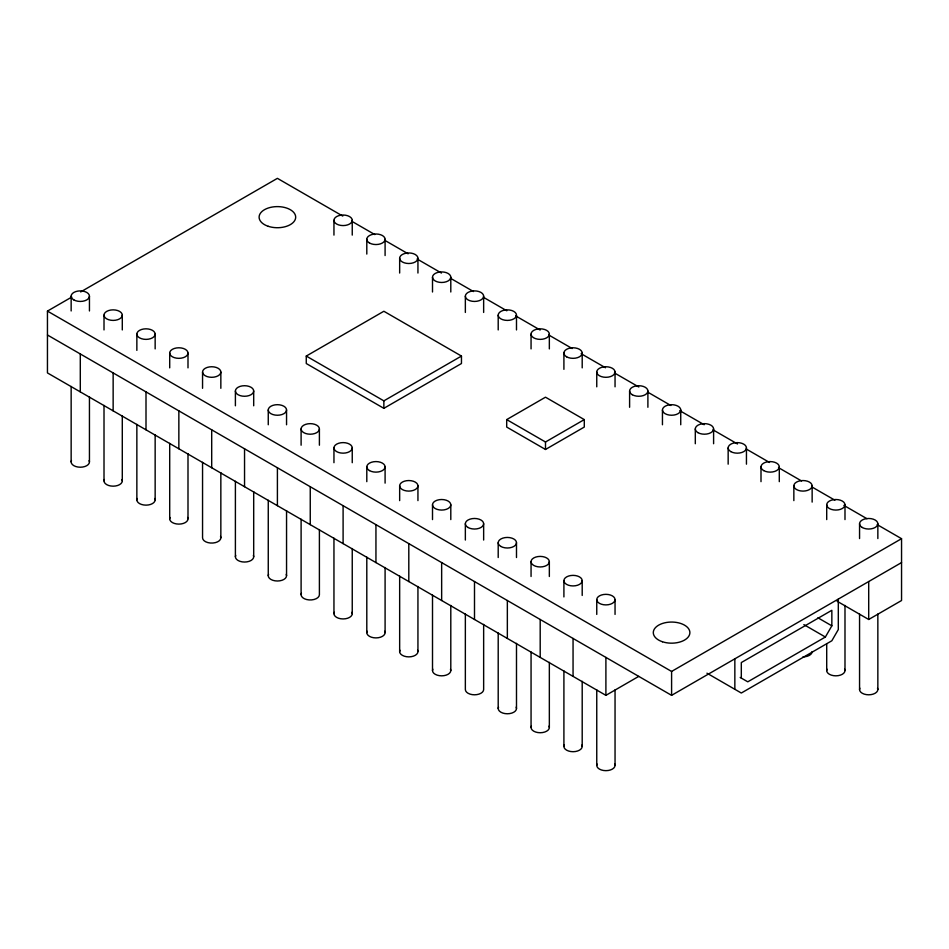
<?xml version="1.0" encoding="UTF-8"?>
<svg xmlns="http://www.w3.org/2000/svg" width="949" height="949" viewBox="0 0 949 949"><rect width="100%" height="100%" fill="white"/><g stroke="black" fill="none" stroke-linecap="round" stroke-linejoin="round"><path stroke-width="1.42" d="M740.184 677.444L747.776 681.821L825.369 637.028L831.846 625.83L831.846 610.29L741.311 662.556L741.311 678.096M638.748 676.376L605.901 695.344L47.45 372.921L47.45 311.094L71.721 297.084M80.665 291.924L277.405 178.341L342.767 216.075M306.266 356.065L383.859 311.26L461.463 356.065L461.463 363.526L383.859 408.331L306.266 363.526L306.266 356.065L383.859 400.858L461.463 356.065M506.695 419.6L545.497 397.192L584.287 419.6L584.287 427.062L545.497 449.47L506.695 427.062L506.695 419.6L545.497 441.997L584.287 419.6M47.45 311.094L671.595 671.441L901.55 538.688L901.55 600.515L868.703 619.483L837.113 601.239M47.45 334.997L671.595 695.344L901.55 562.579M351.735 221.247L374.808 234.569M385.057 240.488L408.129 253.81M417.097 258.994L441.451 273.051M450.419 278.223L473.492 291.545M483.741 297.464L506.813 310.786M515.782 315.97L540.135 330.027M549.103 335.199L572.176 348.52M581.144 353.704L605.498 367.761M614.466 372.945L638.819 387.002M647.787 392.174L670.86 405.496M679.828 410.68L704.182 424.737M713.15 429.921L737.503 443.978M746.472 449.15L769.544 462.471M778.512 467.655L801.585 480.977M811.834 486.896L834.906 500.206M843.875 505.39L866.947 518.712M877.196 524.631L901.55 538.688M817.919 617.787L831.846 625.83M803.862 624.608L825.369 637.028M706.946 673.185L741.311 693.031L831.846 640.765L838.311 629.555L838.311 599.092M877.849 523.753L877.849 538.558M877.849 614.039L877.849 689.52M868.703 581.547L868.703 619.483M859.557 523.753L859.557 538.558M859.557 614.039L859.557 689.52M844.99 504.785A9.146 5.279 0 0 1 831.277 509.364A9.146 5.279 0 0 1 831.277 500.218A9.146 5.279 0 0 1 844.99 504.785L844.99 519.589M844.99 605.426L844.99 670.552M826.709 504.785L826.709 519.589M826.709 643.908L826.709 670.552M812.142 485.817A9.146 5.279 0 0 1 798.429 490.396A9.146 5.279 0 0 1 798.429 481.25A9.146 5.279 0 0 1 812.142 485.817L812.142 502.104M793.85 485.817L793.85 500.621M779.295 466.861L779.295 481.653M761.003 466.861L761.003 481.653M746.448 447.892L746.448 464.168M734.846 658.831L734.846 689.294M728.156 447.892L728.156 464.168M713.601 428.924L713.601 443.729M695.309 428.924L695.309 443.729M680.741 409.956A9.146 5.279 0 0 1 667.028 414.535A9.146 5.279 0 0 1 667.028 405.389A9.146 5.279 0 0 1 680.741 409.956L680.741 424.761M671.595 671.441L671.595 695.344M662.449 409.956L662.449 424.761M647.894 390.988L647.894 407.275M629.602 390.988L629.602 407.275M615.047 372.032A9.146 5.279 0 0 1 601.322 376.599A9.146 5.279 0 0 1 601.322 367.453A9.146 5.279 0 0 1 615.047 372.032L615.047 386.824M615.047 599.614A9.146 5.279 0 0 1 601.322 604.193A9.146 5.279 0 0 1 601.322 595.047A9.146 5.279 0 0 1 615.047 599.614L615.047 614.418M615.047 689.899L615.047 765.38M605.901 657.408L605.901 695.344M596.755 372.032L596.755 386.824M596.755 599.614L596.755 614.418M596.755 689.899L596.755 765.38M582.2 353.064L582.2 367.868M582.2 580.646A9.146 5.279 0 0 1 568.475 585.225A9.146 5.279 0 0 1 568.475 576.079A9.146 5.279 0 0 1 582.2 580.646L582.2 595.45M582.2 681.299L582.2 746.412M573.054 638.44L573.054 676.376M563.908 353.064L563.908 369.339M563.908 580.646L563.908 596.933M563.908 670.931L563.908 746.412M549.341 334.095A9.146 5.279 0 0 1 535.627 338.674A9.146 5.279 0 0 1 535.627 329.528A9.146 5.279 0 0 1 549.341 334.095L549.341 348.9M549.341 561.689A9.146 5.279 0 0 1 535.627 566.256A9.146 5.279 0 0 1 535.627 557.11A9.146 5.279 0 0 1 549.341 561.689L549.341 576.482M549.341 662.331L549.341 727.456M545.497 441.997L545.497 449.47M540.195 619.483L540.195 657.408M531.06 334.095L531.06 348.9M531.06 561.689L531.06 576.482M531.06 651.975L531.06 727.456M516.493 315.127A9.146 5.279 0 0 1 502.78 319.706A9.146 5.279 0 0 1 502.78 310.56A9.146 5.279 0 0 1 516.493 315.127L516.493 329.932M516.493 542.721L516.493 557.526M516.493 643.363L516.493 708.488M507.347 600.515L507.347 638.44M498.201 315.127L498.201 329.932M498.201 542.721L498.201 557.526M498.201 633.007L498.201 708.488M483.646 296.159A9.146 5.279 0 0 1 469.933 300.738A9.146 5.279 0 0 1 469.933 291.592A9.146 5.279 0 0 1 483.646 296.159L483.646 312.446M483.646 523.753L483.646 540.04M483.646 624.395L483.646 689.52A9.146 5.279 0 0 1 474.5 694.798A9.146 5.279 0 0 1 465.354 689.52L465.354 614.039M474.5 581.547L474.5 619.483M465.354 296.159L465.354 312.446M465.354 523.753L465.354 540.04M450.799 277.203A9.146 5.279 0 0 1 437.074 281.77A9.146 5.279 0 0 1 437.074 272.624A9.146 5.279 0 0 1 450.799 277.203L450.799 291.995M450.799 504.785A9.146 5.279 0 0 1 437.074 509.364A9.146 5.279 0 0 1 437.074 500.218A9.146 5.279 0 0 1 450.799 504.785L450.799 519.589M450.799 605.426L450.799 670.552M441.653 562.579L441.653 600.515M432.507 277.203L432.507 291.995M432.507 504.785L432.507 519.589M432.507 595.07L432.507 670.552M417.94 258.235A9.146 5.279 0 0 1 404.227 262.802A9.146 5.279 0 0 1 404.227 253.656A9.146 5.279 0 0 1 417.94 258.235L417.94 273.039M417.94 485.817A9.146 5.279 0 0 1 404.227 490.396A9.146 5.279 0 0 1 404.227 481.25A9.146 5.279 0 0 1 417.94 485.817L417.94 500.621M417.94 586.47L417.94 651.583M408.805 543.611L408.805 581.547M399.659 258.235L399.659 273.039M399.659 485.817L399.659 500.621M399.659 576.102L399.659 651.583M385.092 239.267L385.092 255.554M385.092 466.861L385.092 483.136M385.092 567.502L385.092 632.627M383.859 400.858L383.859 408.331M375.946 524.655L375.946 562.579M366.8 239.267L366.8 254.071M366.8 466.861L366.8 481.653M366.8 557.146L366.8 632.627M352.245 220.298A9.146 5.279 0 0 1 338.532 224.877A9.146 5.279 0 0 1 338.532 215.731A9.146 5.279 0 0 1 352.245 220.298L352.245 235.103M352.245 447.892A9.146 5.279 0 0 1 338.532 452.459A9.146 5.279 0 0 1 338.532 443.313A9.146 5.279 0 0 1 352.245 447.892L352.245 462.697M352.245 548.534L352.245 613.659M343.099 505.687L343.099 543.611M333.953 220.298L333.953 235.103M333.953 447.892L333.953 462.697M333.953 538.178L333.953 613.659M319.398 428.924A9.146 5.279 0 0 1 305.673 433.503A9.146 5.279 0 0 1 305.673 424.357A9.146 5.279 0 0 1 319.398 428.924L319.398 445.211M319.398 529.566L319.398 594.691A9.146 5.279 0 0 1 309.054 599.922A9.146 5.279 0 0 1 301.414 593.327M310.252 486.718L310.252 524.655M301.106 428.924L301.106 445.211M301.106 519.21L301.106 594.691M286.551 409.956A9.146 5.279 0 0 1 272.826 414.535A9.146 5.279 0 0 1 272.826 405.389A9.146 5.279 0 0 1 286.551 409.956L286.551 424.761M286.551 510.598L286.551 575.723M277.405 467.75L277.405 505.687M268.259 409.956L268.259 424.761M268.259 500.242L268.259 575.723M253.691 390.988A9.146 5.279 0 0 1 239.978 395.567A9.146 5.279 0 0 1 239.978 386.421A9.146 5.279 0 0 1 253.691 390.988L253.691 405.792M253.691 491.641L253.691 556.755M244.545 448.782L244.545 486.718M235.399 390.988L235.399 405.792M235.399 481.273L235.399 556.755M220.844 372.032A9.146 5.279 0 0 1 207.131 376.599A9.146 5.279 0 0 1 207.131 367.453A9.146 5.279 0 0 1 220.844 372.032L220.844 388.307M220.844 472.673L220.844 537.798M211.698 429.826L211.698 467.75M202.552 372.032L202.552 388.307M202.552 462.317L202.552 537.798A9.146 5.279 0 0 0 212.896 543.03A9.146 5.279 0 0 0 220.536 536.422M187.997 353.064A9.146 5.279 0 0 1 174.272 357.631A9.146 5.279 0 0 1 174.272 348.485A9.146 5.279 0 0 1 187.997 353.064L187.997 367.868M187.997 453.705L187.997 518.83M178.851 410.858L178.851 448.782M169.705 353.064L169.705 367.868M169.705 443.349L169.705 518.83M155.15 334.095A9.146 5.279 0 0 1 141.425 338.674A9.146 5.279 0 0 1 141.425 329.528A9.146 5.279 0 0 1 155.15 334.095L155.15 348.9M155.15 434.737L155.15 499.862M146.004 391.89L146.004 429.826M136.858 334.095L136.858 350.383M136.858 424.381L136.858 499.862M122.291 315.127A9.146 5.279 0 0 1 108.577 319.706A9.146 5.279 0 0 1 108.577 310.56A9.146 5.279 0 0 1 122.291 315.127L122.291 329.932M122.291 415.769L122.291 480.894M113.145 372.921L113.145 410.858M104.01 315.127L104.01 329.932M104.01 405.413L104.01 480.894M89.443 296.159L89.443 310.964M89.443 396.812L89.443 461.926M80.297 353.953L80.297 391.89M71.151 296.159L71.151 310.964M71.151 386.445L71.151 461.926M844.681 669.187A9.146 5.279 0 0 1 835.855 675.83A9.146 5.279 0 0 1 827.018 669.187M877.528 688.155A9.146 5.279 0 0 1 868.703 694.798A9.146 5.279 0 0 1 859.865 688.155M812.142 651.583A9.146 5.279 0 0 1 802.996 656.874M286.23 574.359A9.146 5.279 0 0 1 277.405 581.002A9.146 5.279 0 0 1 268.567 574.359M417.631 650.219A9.146 5.279 0 0 1 408.805 656.874A9.146 5.279 0 0 1 399.968 650.219M614.738 764.016A9.146 5.279 0 0 1 605.901 770.659A9.146 5.279 0 0 1 597.063 764.016M581.879 745.048A9.146 5.279 0 0 1 573.054 751.703A9.146 5.279 0 0 1 564.216 745.048M516.185 707.124A9.146 5.279 0 0 1 507.347 713.767A9.146 5.279 0 0 1 498.522 707.124M549.032 726.08A9.146 5.279 0 0 1 540.195 732.735A9.146 5.279 0 0 1 531.369 726.08M154.829 498.498A9.146 5.279 0 0 1 146.004 505.141A9.146 5.279 0 0 1 137.166 498.498M384.784 631.251A9.146 5.279 0 0 1 375.946 637.906A9.146 5.279 0 0 1 367.121 631.251M187.688 517.466A9.146 5.279 0 0 1 178.851 524.109A9.146 5.279 0 0 1 170.013 517.466M253.383 555.39A9.146 5.279 0 0 1 244.545 562.045A9.146 5.279 0 0 1 235.72 555.39M351.937 612.295A9.146 5.279 0 0 1 343.099 618.938A9.146 5.279 0 0 1 334.262 612.295M89.135 460.562A9.146 5.279 0 0 1 80.297 467.216A9.146 5.279 0 0 1 71.472 460.562M121.982 479.53A9.146 5.279 0 0 1 113.145 486.173A9.146 5.279 0 0 1 104.319 479.53M450.478 669.187A9.146 5.279 0 0 1 441.653 675.83A9.146 5.279 0 0 1 432.815 669.187M369.481 243.003A9.146 5.279 0 0 0 384.784 240.631A9.146 5.279 0 0 0 373.586 234.166A9.146 5.279 0 0 0 369.481 243.003M730.837 451.629A9.146 5.279 0 0 0 746.128 449.257A9.146 5.279 0 0 0 734.929 442.792A9.146 5.279 0 0 0 730.837 451.629M763.684 470.585A9.146 5.279 0 0 0 778.987 468.225A9.146 5.279 0 0 0 767.788 461.76A9.146 5.279 0 0 0 763.684 470.585M632.283 394.725A9.146 5.279 0 0 0 647.586 392.364A9.146 5.279 0 0 0 636.388 385.899A9.146 5.279 0 0 0 632.283 394.725M697.978 432.661A9.146 5.279 0 0 0 713.28 430.288A9.146 5.279 0 0 0 702.082 423.823A9.146 5.279 0 0 0 697.978 432.661M566.589 356.8A9.146 5.279 0 0 0 581.879 354.428A9.146 5.279 0 0 0 570.681 347.963A9.146 5.279 0 0 0 566.589 356.8M862.238 527.49A9.146 5.279 0 0 0 877.528 525.117A9.146 5.279 0 0 0 866.33 518.652A9.146 5.279 0 0 0 862.238 527.49M500.882 546.458A9.146 5.279 0 0 0 516.185 544.085A9.146 5.279 0 0 0 504.987 537.62A9.146 5.279 0 0 0 500.882 546.458M468.035 527.49A9.146 5.279 0 0 0 483.338 525.117A9.146 5.279 0 0 0 472.127 518.652A9.146 5.279 0 0 0 468.035 527.49M369.481 470.585A9.146 5.279 0 0 0 384.784 468.225A9.146 5.279 0 0 0 373.586 461.76A9.146 5.279 0 0 0 369.481 470.585M73.832 299.896A9.146 5.279 0 0 0 89.135 297.535A9.146 5.279 0 0 0 77.937 291.07A9.146 5.279 0 0 0 73.832 299.896M662.449 641.761A18.292 10.558 0 0 0 689.887 632.615A18.292 10.558 0 0 0 662.449 623.469A18.292 10.558 0 0 0 662.449 641.761M268.259 226.313A18.292 10.558 0 0 0 295.685 217.167A18.292 10.558 0 0 0 268.259 208.021A18.292 10.558 0 0 0 268.259 226.313"/></g></svg>
